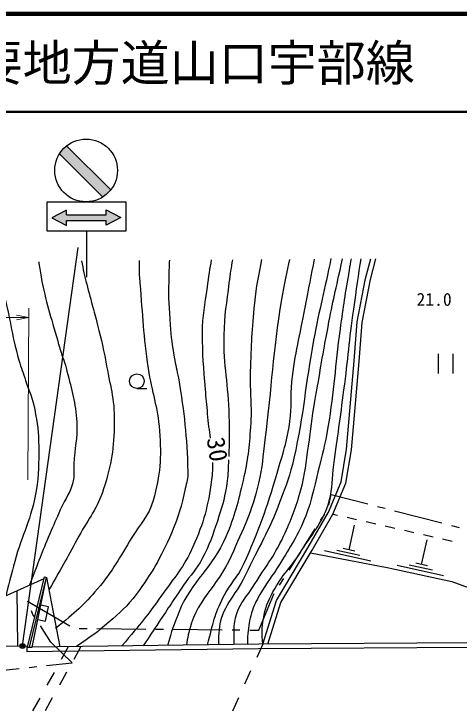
# Model space of a CAD drawing. Units: millimetres, scale not verified. Extents: x 40000 to 680000, y 20000 to 380000.
# Drawn here: x 225846 to 271252, y 308832 to 380000 of the extents above; entities that cross this region are included whole.
import ezdxf
from ezdxf.enums import TextEntityAlignment as Align

# ---------------------------------------------------------------- set-up
doc = ezdxf.new("R2010")
doc.units = ezdxf.units.MM
doc.header["$LTSCALE"] = 1000
doc.header["$PDMODE"] = 32
doc.header["$PDSIZE"] = 500
for name, color, linetype, lineweight in [('M-BGD', 7, 'Continuous', 25), ('M-BGD-HTXT', 7, 'Continuous', 13), ('M-BMK-ROW', 30, 'Continuous', 25), ('M-STR-STR1', 1, 'Continuous', 25), ('M-STR-STRC', 7, 'Continuous', 25), ('M-TTL', 2, 'Continuous', 140), ('M-TTL-LINE', 7, 'Continuous', 50)]:
    doc.layers.add(name, color=color, linetype=linetype, lineweight=lineweight)
doc.layers.add('M-TTL-TXT', color=7, linetype='Continuous')
doc.styles.add('ＭＳ ゴシック', font='')
doc.styles.get('ＭＳ ゴシック').set_extended_font_data('MS Gothic')

msp = doc.modelspace()

# ---------------------------------------------------------------- hatches: boundary and pattern name
at = {"layer": 'M-STR-STRC'}
for points in [[(234907, 361310, 0.08512), (235713, 362031), (231217, 366527, 0.08512), (230496, 365721)], [(235249, 358928), (235249, 358428), (236739, 359208), (235239, 359987), (235239, 359487), (231214, 359487), (231214, 359976), (229714, 359196), (231205, 358417), (231205, 358928)]]:
    msp.add_hatch(color=256, dxfattribs=at).paths.add_polyline_path(points)

# ---------------------------------------------------------------- linework, layer by layer
at = {"layer": 'M-BGD'}
for p, q in [((269112, 345309), (269112, 343309)), ((270612, 345309), (270612, 343309)), ((238387, 341761), (239387, 341761)), ((258853, 328807), (258381, 328915)), ((260804, 328364), (259829, 328586)), ((262754, 327922), (261779, 328143)), ((260031, 325287), (260586, 327816)), ((264705, 327479), (263729, 327700)), ((266655, 327036), (265680, 327257)), ((268605, 326593), (267630, 326814)), ((267433, 323795), (267987, 326323)), ((270556, 326150), (269580, 326372)), ((260624, 325157), (259439, 325417)), ((262263, 324135), (257522, 325175)), ((261147, 324711), (258777, 325231)), ((268026, 323665), (266840, 323924)), ((269665, 322643), (264924, 323682)), ((268549, 323219), (266178, 323738)), ((227213, 315348), (228955, 322518)), ((227419, 315349), (229149, 322471)), ((227692, 315352), (229149, 322471)), ((228955, 322518), (229149, 322471)), ((229149, 322471), (230517, 315390)), ((213938, 315607), (228918, 322367)), ((226245, 315471), (226186, 321134)), ((229355, 319486), (228571, 319646)), ((229054, 318016), (229355, 319486)), ((228270, 318177), (229054, 318016)), ((214331, 315346), (227245, 315481))]:
    msp.add_line(p, q, dxfattribs=at)
for points in [[(251233, 315662), (252624, 320111), (255832, 325508), (257937, 329146), (259224, 332230), (259775, 335564), (260548, 344576), (260865, 348580), (261714, 353000), (262244, 355006)], [(251758, 315665), (253083, 319905), (256264, 325255), (258386, 328924), (259708, 332091), (260271, 335502), (261046, 344535), (261361, 348513), (262202, 352888), (262762, 355010)], [(256096, 324974), (263906, 323496), (270511, 322048), (276533, 319844)]]:
    msp.add_lwpolyline(points, dxfattribs=at)
msp.add_circle((238387, 342511), 750, dxfattribs=at)
for points, knots in [([(224044, 354620), (224094, 354204), (224159, 353771), (224239, 353314), (224353, 352672), (224542, 352344), (224721, 351717), (225497, 348992), (225554, 347367), (226358, 344649), (226600, 343829), (226774, 343382), (227035, 342568), (227404, 341420), (227734, 340808), (227962, 339625), (228244, 338165), (228356, 337327), (228368, 335841), (228382, 334073), (228391, 333067), (228109, 331322), (227638, 328413), (226702, 326943), (225926, 324100), (225554, 322737), (225430, 322293), (225007, 320602)], [0, 0, 0, 0, 1, 1, 1, 2, 2, 2, 3, 3, 3, 4, 4, 4, 5, 5, 5, 6, 6, 6, 7, 7, 7, 8, 8, 8, 9, 9, 9, 9]), ([(228368, 354705), (228430, 354231), (228511, 353727), (228615, 353163), (229091, 350564), (229598, 349159), (230306, 346614), (230400, 346277), (230454, 346088), (230556, 345753), (230818, 344888), (231038, 344425), (231251, 343546), (231742, 341522), (232129, 340387), (232246, 338308), (232339, 336640), (232025, 335710), (231951, 334041), (231924, 333439), (232008, 333094), (231912, 332499), (231702, 331182), (231090, 330588), (230562, 329363), (230148, 328404), (229907, 327871), (229499, 326908), (228645, 324890), (228403, 324221), (227425, 321693)], [0, 0, 0, 0, 1, 1, 1, 2, 2, 2, 3, 3, 3, 4, 4, 4, 5, 5, 5, 6, 6, 6, 7, 7, 7, 8, 8, 8, 9, 9, 9, 10, 10, 10, 10]), ([(232742, 354791), (233039, 353104), (233447, 351794), (233952, 349817), (234051, 349431), (234121, 349218), (234219, 348831), (234648, 347145), (234922, 346204), (235216, 344489), (235626, 342097), (236115, 340764), (236083, 338337), (236048, 335643), (235807, 334094), (234995, 331525), (234353, 329494), (233485, 328564), (232476, 326688), (231310, 324522), (230909, 323832), (229396, 321194)], [0, 0, 0, 0, 1, 1, 1, 2, 2, 2, 3, 3, 3, 4, 4, 4, 5, 5, 5, 6, 6, 6, 7, 7, 7, 7]), ([(238608, 354835), (238607, 354588), (238606, 354330), (238604, 354059), (238600, 353463), (238641, 353129), (238691, 352535), (238977, 349126), (239021, 347200), (239536, 343818), (239917, 341319), (240501, 339971), (240690, 337450), (240899, 334659), (240794, 333008), (240032, 330314), (239570, 328684), (238757, 327998), (237873, 326553), (236591, 324458), (235979, 323190), (234385, 321323), (232886, 319567), (232175, 318967), (230092, 317260)], [0, 0, 0, 0, 1, 1, 1, 2, 2, 2, 3, 3, 3, 4, 4, 4, 5, 5, 5, 6, 6, 6, 7, 7, 7, 8, 8, 8, 8]), ([(241703, 354858), (241664, 354197), (241656, 353529), (241635, 352683), (241592, 350955), (241653, 349984), (241779, 348260), (241873, 346965), (241974, 346241), (242192, 344961), (242334, 344129), (242476, 343675), (242619, 342844), (243256, 339131), (243455, 337013), (243588, 333249), (243611, 332576), (243461, 332204), (243316, 331546), (242914, 329728), (242663, 328695), (241909, 326994), (240763, 324413), (239983, 322999), (238311, 320724), (237390, 319471), (236677, 318921), (235508, 317896), (234297, 316833), (233802, 316499), (232214, 315412)], [0, 0, 0, 0, 1, 1, 1, 2, 2, 2, 3, 3, 3, 4, 4, 4, 5, 5, 5, 6, 6, 6, 7, 7, 7, 8, 8, 8, 9, 9, 9, 10, 10, 10, 10]), ([(251114, 354926), (250804, 353301), (250551, 352249), (250379, 350469), (250117, 347752), (250023, 346223), (249954, 343494), (249899, 341296), (250133, 340058), (249980, 337864), (249829, 335706), (249701, 334486), (249217, 332378), (248691, 330089), (248385, 328787), (247467, 326625), (246079, 323356), (243977, 322205), (242665, 318905), (242152, 317614), (241930, 317103), (241524, 315536)], [0, 0, 0, 0, 1, 1, 1, 2, 2, 2, 3, 3, 3, 4, 4, 4, 5, 5, 5, 6, 6, 6, 7, 7, 7, 7]), ([(253949, 354946), (253670, 353714), (253401, 352398), (253141, 350859), (252203, 345303), (252173, 342121), (251448, 336534), (251222, 334793), (251197, 333796), (250794, 332088), (250081, 329068), (249260, 327488), (248001, 324651), (246551, 321383), (244314, 320118), (243629, 316608), (243550, 316202), (243486, 316029), (243462, 315562)], [0, 0, 0, 0, 1, 1, 1, 2, 2, 2, 3, 3, 3, 4, 4, 4, 5, 5, 5, 6, 6, 6, 6]), ([(245980, 354889), (245824, 354048), (245680, 353162), (245540, 352092), (245303, 350269), (245051, 349250), (245048, 347412), (245043, 345175), (245172, 343923), (245342, 341692), (245418, 340703), (245492, 340151), (245571, 339163), (245645, 338235), (245764, 337449), (245872, 336705)], [0, 0, 0, 0, 1, 1, 1, 2, 2, 2, 3, 3, 3, 4, 4, 4, 5, 5, 5, 5]), ([(245604, 315590), (246161, 317852), (246311, 318672), (247203, 320467), (247886, 321841), (248634, 322411), (249273, 323806), (250887, 327332), (251589, 329409), (252697, 333125), (253306, 335169), (253690, 336319), (253998, 338430), (254223, 339978), (254037, 340874), (254202, 342429), (254521, 345435), (255003, 347076), (255561, 350047), (255930, 352012), (256188, 353341), (256512, 354965)], [0, 0, 0, 0, 1, 1, 1, 2, 2, 2, 3, 3, 3, 4, 4, 4, 5, 5, 5, 6, 6, 6, 7, 7, 7, 7]), ([(258188, 355028), (257524, 351773), (257023, 349976), (256415, 346710), (255541, 342014), (255442, 339309), (254403, 334646), (254008, 332873), (253611, 331922), (252978, 330219), (251844, 327168), (250822, 325620), (249432, 322676), (248394, 320478), (246959, 319474), (246768, 317050), (246724, 316488), (246675, 316223), (246751, 315605)], [0, 0, 0, 0, 1, 1, 1, 2, 2, 2, 3, 3, 3, 4, 4, 4, 5, 5, 5, 6, 6, 6, 6]), ([(248139, 354904), (247996, 354095), (247901, 353484), (247783, 352536), (247525, 350462), (247293, 349301), (247253, 347211), (247192, 343983), (247703, 342189), (247776, 338962), (247813, 337317), (247815, 336279), (247754, 334828)], [0, 0, 0, 0, 1, 1, 1, 2, 2, 2, 3, 3, 3, 4, 4, 4, 4]), ([(248314, 315626), (248287, 317192), (248200, 317941), (248762, 319252), (249167, 320195), (249646, 320587), (250187, 321458), (251447, 323484), (252342, 324522), (253349, 326686), (254180, 328474), (254588, 329516), (255115, 331417), (255587, 333122), (255628, 334131), (255894, 335880), (256165, 337663), (256250, 338671), (256530, 340452), (256627, 341071), (256711, 341412), (256819, 342029), (257044, 343310), (257157, 344029), (257381, 345310), (257570, 346390), (257683, 346994), (257888, 348071), (258406, 350784), (258625, 351653), (259374, 354986)], [0, 0, 0, 0, 1, 1, 1, 2, 2, 2, 3, 3, 3, 4, 4, 4, 5, 5, 5, 6, 6, 6, 7, 7, 7, 8, 8, 8, 9, 9, 9, 10, 10, 10, 10]), ([(260238, 354992), (260175, 354640), (260108, 354258), (260033, 353827), (259626, 351487), (259430, 350170), (259111, 347816), (258584, 343915), (258520, 341698), (257875, 337815), (257575, 336010), (257306, 335016), (256856, 333241), (256410, 331479), (256268, 330453), (255613, 328758), (254821, 326707), (254069, 325691), (252940, 323804), (252205, 322576), (251641, 321980), (250943, 320730), (250552, 320030), (250299, 319636), (250091, 318861), (249871, 318040), (249770, 317567), (249706, 316720), (249674, 316301), (249662, 316147), (249666, 315644)], [0, 0, 0, 0, 1, 1, 1, 2, 2, 2, 3, 3, 3, 4, 4, 4, 5, 5, 5, 6, 6, 6, 7, 7, 7, 8, 8, 8, 9, 9, 9, 10, 10, 10, 10]), ([(251233, 315662), (251146, 316808), (251128, 317252), (251296, 318249), (251485, 319370), (251740, 319985), (252269, 320991), (253203, 322767), (254135, 323510), (255196, 325212), (256393, 327133), (257386, 328103), (258003, 330280), (258399, 331677), (258294, 332526), (258484, 333965), (258880, 336956), (259128, 338629), (259514, 341621), (259929, 344831), (260053, 346643), (260505, 349847), (260790, 351871), (260998, 353424), (261271, 354999)], [0, 0, 0, 0, 1, 1, 1, 2, 2, 2, 3, 3, 3, 4, 4, 4, 5, 5, 5, 6, 6, 6, 7, 7, 7, 8, 8, 8, 8]), ([(246113, 334212), (246121, 333667), (246092, 333087), (246007, 332437), (245645, 329687), (245215, 328136), (244098, 325597), (243165, 323479), (242223, 322506), (240887, 320615), (239415, 318530), (238835, 317851), (236853, 315474)], [0, 0, 0, 0, 1, 1, 1, 2, 2, 2, 3, 3, 3, 4, 4, 4, 4]), ([(247738, 334463), (247731, 334301), (247722, 334133), (247713, 333959), (247668, 333095), (247650, 332607), (247512, 331753), (247286, 330350), (247048, 329579), (246598, 328232), (246087, 326706), (245807, 325836), (245060, 324411), (244456, 323257), (243873, 322760), (243140, 321682), (242143, 320213), (241611, 319372), (240629, 317893), (240009, 316959), (239815, 316667), (239041, 315503)], [0, 0, 0, 0, 1, 1, 1, 2, 2, 2, 3, 3, 3, 4, 4, 4, 5, 5, 5, 6, 6, 6, 7, 7, 7, 7])]:
    msp.add_open_spline(points, degree=3, knots=knots, dxfattribs=at)
at = {"layer": 'M-BGD-HTXT'}
for p, q in [((227268, 332441), (227377, 349954)), ((114100, 348535), (227371, 349013)), ((227371, 349013), (226120, 349258)), ((227371, 349013), (226122, 348758))]:
    msp.add_line(p, q, dxfattribs=at)
at = {"layer": 'M-BMK-ROW'}
for p, q in [((257978, 329837), (258212, 330947)), ((258212, 330947), (261955, 329981)), ((262923, 329731), (263698, 329531)), ((257127, 328271), (257557, 328946)), ((264666, 329281), (269508, 328032)), ((253906, 323209), (256590, 327428)), ((270476, 327782), (271251, 327582)), ((252940, 321691), (253369, 322366)), ((250821, 317089), (252350, 320765)), ((252350, 320765), (252403, 320847)), ((227261, 319997), (227236, 320058)), ((227236, 320058), (231550, 317531)), ((227788, 318698), (227637, 319070)), ((228003, 318363), (227788, 318698)), ((229596, 315879), (228543, 317521)), ((232500, 317272), (233300, 317264)), ((234300, 317254), (239300, 317204)), ((240300, 317194), (241100, 317186)), ((242100, 317176), (247100, 317126)), ((248100, 317116), (248899, 317108)), ((249899, 317098), (250821, 317089)), ((231770, 313740), (229596, 315879)), ((221415, 312669), (226388, 313183)), ((227383, 313286), (228179, 313369)), ((229173, 313471), (231770, 313740))]:
    msp.add_line(p, q, dxfattribs=at)
at = {"layer": 'M-STR-STR1'}
for p, q in [((227160, 315348), (227692, 315352)), ((227160, 315348), (227161, 314886)), ((231390, 315401), (230663, 314089)), ((232667, 315418), (231940, 314106)), ((251233, 315662), (250613, 314296)), ((229935, 312778), (229208, 311466)), ((231212, 312795), (230485, 311483)), ((249993, 312930), (249374, 311564)), ((228480, 310154), (227753, 308842)), ((229758, 310171), (229030, 308859)), ((248754, 310198), (248134, 308832))]:
    msp.add_line(p, q, dxfattribs=at)
for points in [[(290599, 315148), (272328, 315335), (250809, 315200), (227161, 314886)], [(290604, 315607), (272331, 315794), (250810, 315659), (227692, 315352)]]:
    msp.add_lwpolyline(points, dxfattribs=at)
at = {"layer": 'M-STR-STRC'}
for p, q in [((235713, 362031), (231217, 366527)), ((234907, 361310), (230496, 365721)), ((229242, 360829), (237242, 360829)), ((229242, 357829), (229242, 360829)), ((237242, 360829), (237242, 357829)), ((231214, 359487), (235239, 359487)), ((231205, 358928), (235249, 358928)), ((237242, 357829), (229242, 357829)), ((233242, 357829), (233242, 353134)), ((226719, 315476), (232382, 356173))]:
    msp.add_line(p, q, dxfattribs=at)
for points in [[(231214, 359487), (231214, 359976), (229714, 359196), (231205, 358417), (231205, 358928)], [(235239, 359487), (235239, 359987), (236739, 359208), (235249, 358428), (235249, 358928)]]:
    msp.add_lwpolyline(points, dxfattribs=at)
for centre, radius in [((233206, 364021), 3200), ((226719, 315476), 150), ((226719, 315476), 120), ((226719, 315476), 90), ((226719, 315476), 60), ((226719, 315476), 30)]:
    msp.add_circle(centre, radius, dxfattribs=at)
msp.add_point((226719, 315476), dxfattribs=at)
at = {"layer": 'M-TTL'}
msp.add_line((680000, 380000), (40000, 380000), dxfattribs=at)
at = {"layer": 'M-TTL-LINE'}
msp.add_line((40000, 370000), (680000, 370000), dxfattribs=at)

# ---------------------------------------------------------------- texts
at = {"layer": 'M-BGD', "style": 'ＭＳ ゴシック'}
msp.add_text('21.0', height=1320, dxfattribs=at).set_placement((266912, 349806), align=Align.BOTTOM_LEFT)
msp.add_text('30', height=1833, rotation=278.776, dxfattribs=at).set_placement((244957, 336563), align=Align.BOTTOM_LEFT)
at = {"layer": 'M-TTL-TXT', "style": 'ＭＳ ゴシック'}
msp.add_text('主要地方道山口宇部線', height=3666, dxfattribs=at).set_placement((216734, 375000), align=Align.MIDDLE_LEFT)

doc.saveas('drawing.dxf')
